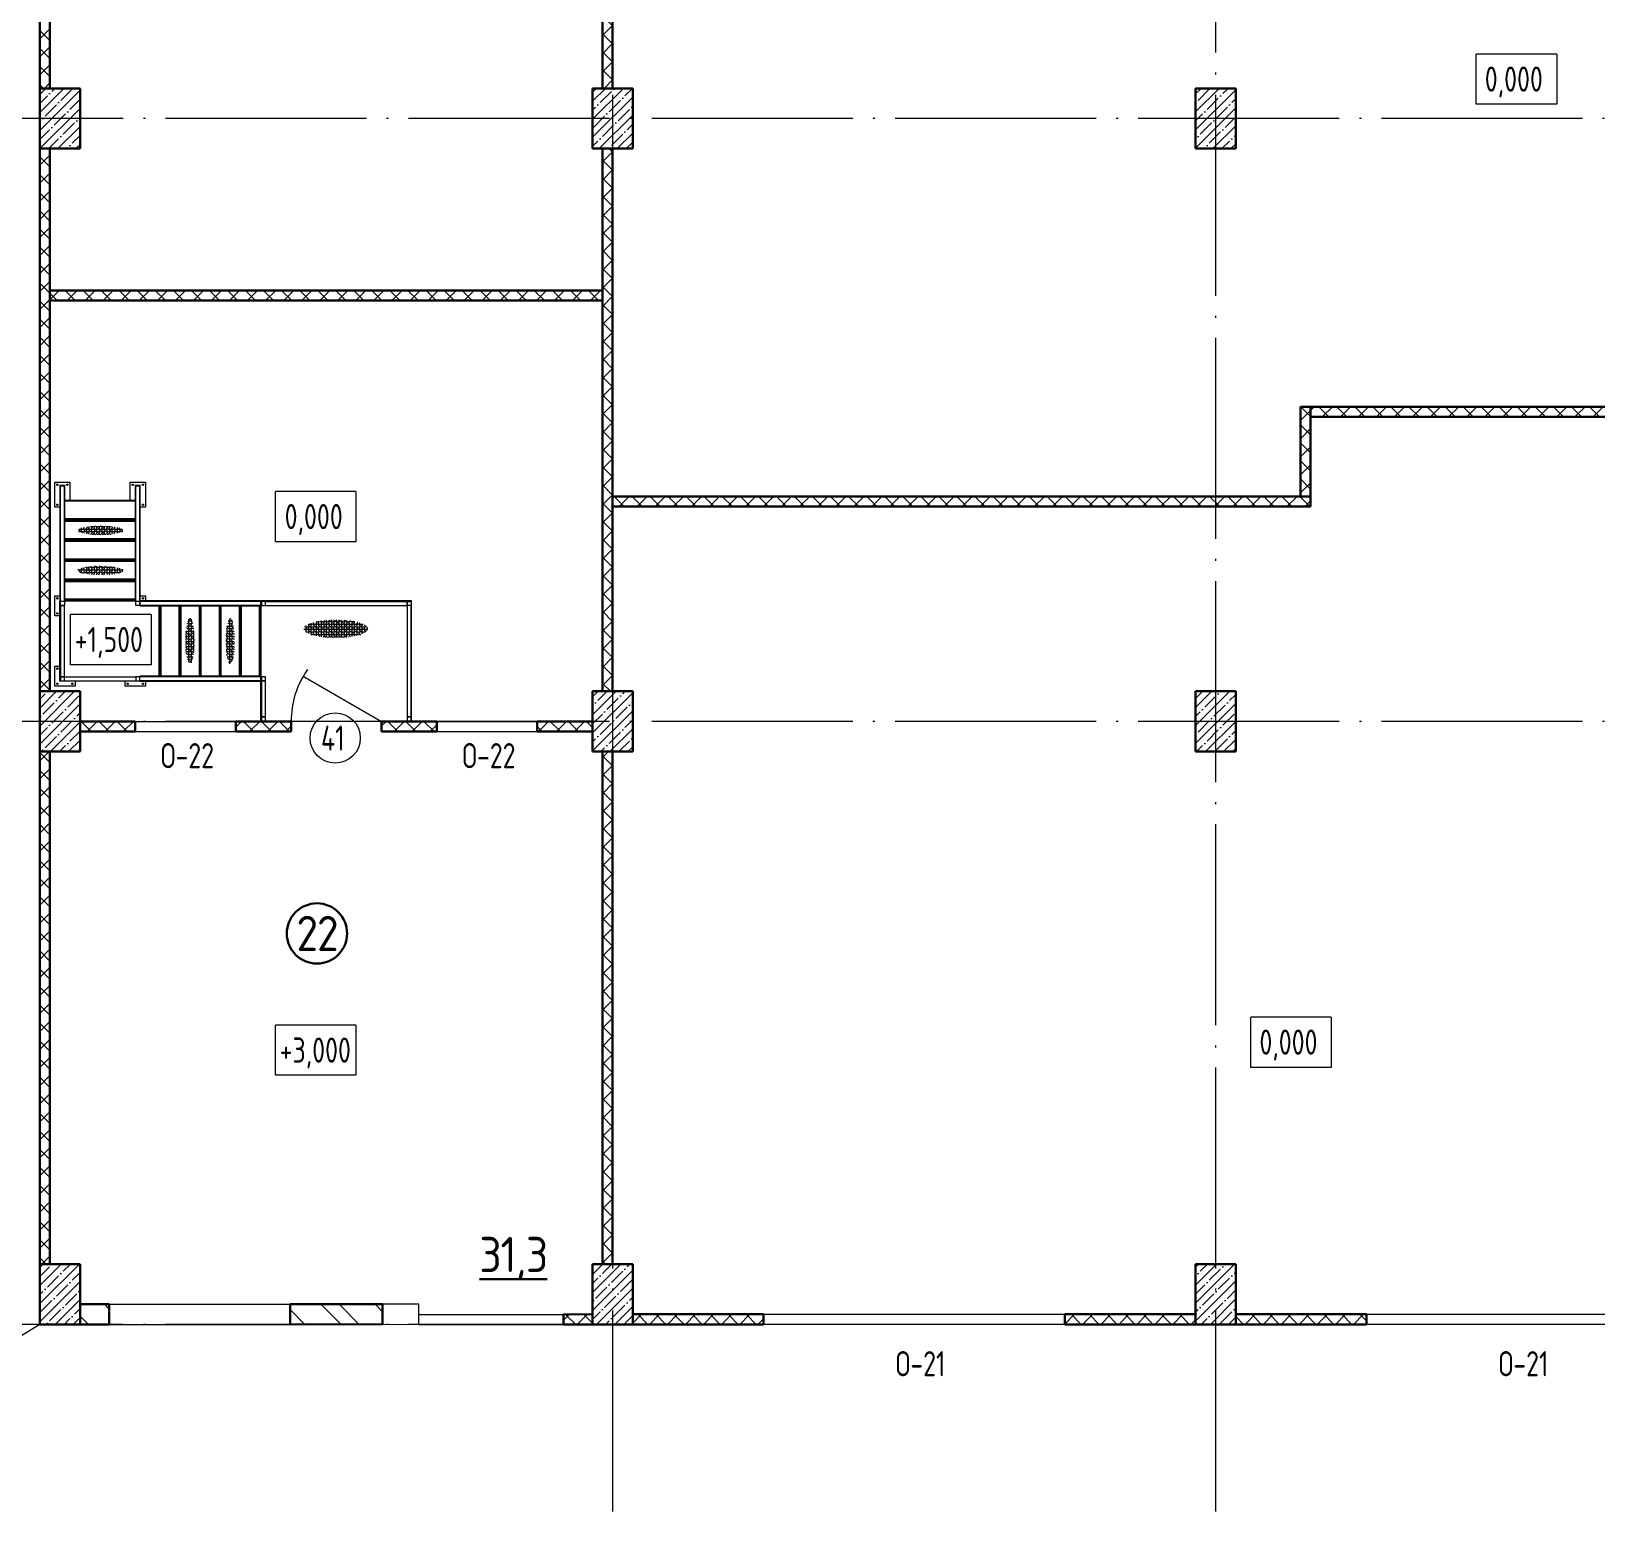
# Model space of a CAD drawing. Extents: x -965262 to 1142518, y -357520 to 71675.
# Drawn here: x -705992 to -690425, y -225286 to -210484 of the extents above; entities that cross this region are included whole.
import ezdxf

# ---------------------------------------------------------------- set-up
doc = ezdxf.new("R2010")
doc.units = 0
doc.header["$LTSCALE"] = 10
doc.linetypes.add('DOTE', pattern=[2.42, 2, -0.2, 0.02, -0.2])
doc.layers.get('0').update_dxf_attribs({"linetype": 'CONTINUOUS', "lineweight": 30})
doc.layers.add('DOTE', color=7, linetype='DOTE', lineweight=9)
doc.styles.add('GOST 2.304', font='isocpeur.ttf', dxfattribs={"width": 0.75, "height": 250})
doc.styles.add('GOST-2.304_Type-B', font='isocpeur.ttf', dxfattribs={"width": 0.9})
doc.styles.get("Standard").update_dxf_attribs({"font": 'isocpeur.ttf', "height": 300})
pattern_1 = [(45, (-663827.41, -214472.12), (-89.80256, 89.80256), []), (45, (-663737.6, -214472.12), (-89.80256, 89.80256), [158.75, -31.75, 0, -31.75])]
pattern_2 = [(360, (-701376.585, -216047.083), (12.7, 25.4), [12.7, -12.7]), (90, (-701376.585, -216047.083), (-25.4, 12.7), [12.7, -12.7]), (45, (-701363.885, -216047.083), (2e-14, 50.8), [17.9605, -53.88154]), (45, (-701376.585, -216034.383), (2e-14, 50.8), [17.9605, -53.88154]), (135, (-701376.585, -216008.983), (-50.8, 2e-14), [17.9605, -53.88154]), (135, (-701338.485, -216021.683), (-50.8, 2e-14), [17.9605, -53.88154])]

msp = doc.modelspace()

# ---------------------------------------------------------------- hatches: boundary and pattern name
at = {"lineweight": 15}
h = msp.add_hatch(dxfattribs=at)
h.set_pattern_fill('ANSI37', color=30, scale=40)
h.set_pattern_definition([(45, (-24264.35, -633128.98), (-89.802561, 89.802561), []), (135, (-24264.35, -633128.98), (-89.802561, -89.802561), [])])
h.paths.add_polyline_path([(-675772.4, -163652.1), (-675872.4, -163652.1), (-675872.4, -165652.1), (-675772.4, -165652.1)], flags=17)
h.paths.add_polyline_path([(-683707, -205951.7), (-683807, -205951.7), (-683807, -207951.7), (-683707, -207951.7)], flags=17)
h.paths.add_polyline_path([(-683707, -203951.7), (-683807, -203951.7), (-683807, -204951.7), (-683707, -204951.7)], flags=17)
h.paths.add_polyline_path([(-706542.4, -196852.1), (-706642.4, -196852.1), (-706642.4, -197852.1), (-706542.4, -197852.1)], flags=17)
h.paths.add_polyline_path([(-706542.4, -193852.1), (-706642.4, -193852.1), (-706642.4, -195852.1), (-706542.4, -195852.1)], flags=17)
h.paths.add_polyline_path([(-706542.4, -190852.1), (-706642.4, -190852.1), (-706642.4, -192852.1), (-706542.4, -192852.1)], flags=17)
h.paths.add_polyline_path([(-706542.4, -187852.1), (-706642.4, -187852.1), (-706642.4, -189852.1), (-706542.4, -189852.1)], flags=17)
h.paths.add_polyline_path([(-706542.4, -184852.1), (-706642.4, -184852.1), (-706642.4, -186852.1), (-706542.4, -186852.1)], flags=17)
h.paths.add_polyline_path([(-706542.4, -181852.1), (-706642.4, -181852.1), (-706642.4, -183852.1), (-706542.4, -183852.1)], flags=17)
h.paths.add_polyline_path([(-706542.4, -178852.1), (-706642.4, -178852.1), (-706642.4, -180852.1), (-706542.4, -180852.1)], flags=17)
h.paths.add_polyline_path([(-706542.4, -176852.1), (-706642.4, -176852.1), (-706642.4, -177852.1), (-706542.4, -177852.1)], flags=17)
h.paths.add_polyline_path([(-715707.4, -175687.1), (-717707.4, -175687.1), (-717707.4, -175787.1), (-715707.4, -175787.1)], flags=16)
h.paths.add_polyline_path([(-712707.4, -175687.1), (-714707.4, -175687.1), (-714707.4, -175787.1), (-712707.4, -175787.1)], flags=16)
h.paths.add_polyline_path([(-709707.4, -175687.1), (-711707.4, -175687.1), (-711707.4, -175787.1), (-709707.4, -175787.1)], flags=16)
h.paths.add_polyline_path([(-706707.4, -175687.1), (-708707.4, -175687.1), (-708707.4, -175787.1), (-706707.4, -175787.1)], flags=16)
h.paths.add_polyline_path([(-676407.4, -223252.1), (-679747.4, -223252.1), (-679747.4, -223352.1), (-676407.4, -223352.1)])
h.paths.add_polyline_path([(-674707.4, -223252.1), (-676007.4, -223252.1), (-676007.4, -223352.1), (-674707.4, -223352.1)])
h.paths.add_polyline_path([(-670907.4, -223252.1), (-671707.4, -223252.1), (-671707.4, -223352.1), (-670907.4, -223352.1)])
h.paths.add_polyline_path([(-670207.4, -223252.1), (-670507.4, -223252.1), (-670507.4, -223352.1), (-670207.4, -223352.1)])
h.paths.add_polyline_path([(-670207.4, -217752.1), (-676787.4, -217752.1), (-676787.4, -217827.1), (-670207.4, -217827.1)])
h.paths.add_polyline_path([(-704957.4, -217352.1), (-705507.4, -217352.1), (-705507.4, -217452.1), (-704957.4, -217452.1)])
h.paths.add_polyline_path([(-703407.4, -217352.1), (-703957.4, -217352.1), (-703957.4, -217452.1), (-703407.4, -217452.1)])
h.paths.add_polyline_path([(-701957.4, -217352.1), (-702507.4, -217352.1), (-702507.4, -217452.1), (-701957.4, -217452.1)])
h.paths.add_polyline_path([(-700407.4, -217352.1), (-700957.4, -217352.1), (-700957.4, -217452.1), (-700407.4, -217452.1)])
h.paths.add_polyline_path([(-705807.4, -217652.1), (-705907.4, -217652.1), (-705907.4, -222752.1), (-705807.4, -222752.1)])
h.paths.add_polyline_path([(-700207.4, -217652.1), (-700307.4, -217652.1), (-700307.4, -222752.1), (-700207.4, -222752.1)])
h.paths.add_polyline_path([(-700407.4, -223252.1), (-702137.4, -223252.3), (-702137.4, -223352.1), (-700407.4, -223352.1)])
h.paths.add_polyline_path([(-698707.4, -223252.1), (-700007.4, -223252.1), (-700007.4, -223352.1), (-698707.4, -223352.1)])
h.paths.add_polyline_path([(-694407.4, -223252.1), (-695707.4, -223252.1), (-695707.4, -223352.1), (-694407.4, -223352.1)])
h.paths.add_polyline_path([(-692707.4, -223252.1), (-694007.4, -223252.1), (-694007.4, -223352.1), (-692707.4, -223352.1)])
h.paths.add_polyline_path([(-688407.4, -223252.1), (-689707.4, -223252.1), (-689707.4, -223352.1), (-688407.4, -223352.1)])
h.paths.add_polyline_path([(-686707.4, -223252.1), (-688007.4, -223252.1), (-688007.4, -223352.1), (-686707.4, -223352.1)])
h.paths.add_polyline_path([(-682407.4, -223252.1), (-683707.4, -223252.1), (-683707.4, -223352.1), (-682407.4, -223352.1)])
h.paths.add_polyline_path([(-684207.7, -221352.5), (-688007.4, -221352.5), (-688007.4, -221452.5), (-684207.7, -221452.5)])
h.paths.add_polyline_path([(-688007.4, -217652.1), (-688107.4, -217652.1), (-688107.4, -221452.5), (-688007.4, -221452.5), (-688007.4, -221352.5)])
h.paths.add_polyline_path([(-688107.4, -214222.1), (-688007.4, -214222.1), (-688007.4, -217052.1), (-688107.4, -217052.1), (-688107.4, -214422.1), (-688207.4, -214422.1), (-688207.4, -214322.1), (-688107.4, -214322.1)])
h.paths.add_polyline_path([(-688107.4, -214222.1), (-693262.4, -214222.1), (-693262.4, -214322.1), (-688107.4, -214322.1)])
h.paths.add_polyline_path([(-693262.4, -214422.1), (-693262.4, -214422.1), (-693262.4, -214322.1), (-693262.4, -214222.1), (-693362.4, -214222.1), (-693362.4, -215112.1), (-693262.4, -215112.1)])
h.paths.add_polyline_path([(-693262.4, -215112.1), (-693362.4, -215112.1), (-700207.4, -215112.1), (-700207.4, -215212.1), (-693262.4, -215212.1)])
h.paths.add_polyline_path([(-700207.4, -211652.1), (-700307.4, -211652.1), (-700307.4, -217052.1), (-700207.4, -217052.1)])
h.paths.add_polyline_path([(-700307.4, -213062.1), (-705807.4, -213062.1), (-705807.4, -213162.1), (-700307.4, -213162.1)])
h.paths.add_polyline_path([(-700207.4, -205652.1), (-700307.4, -205652.1), (-700307.4, -209052.4), (-700307.4, -209052.4), (-700307.4, -209152.4), (-700307.4, -211052.1), (-700207.4, -211052.1)])
h.paths.add_polyline_path([(-700407.4, -205152.1), (-705507.4, -205152.1), (-705507.4, -205252.1), (-700407.4, -205252.1)])
h.paths.add_polyline_path([(-694407.4, -205152.1), (-700007.4, -205152.1), (-700007.4, -205252.1), (-694407.4, -205252.1)])
h.paths.add_polyline_path([(-688407.4, -205152.1), (-694007.4, -205152.1), (-694007.4, -205252.1), (-688407.4, -205252.1)])
h.paths.add_polyline_path([(-683807, -205152.1), (-688007.4, -205152.1), (-688007.4, -205252.1), (-683807, -205252.1)])
h.paths.add_polyline_path([(-683707, -203502.1), (-683807, -203502.1), (-683807, -208951.7), (-683707, -208951.7)])
h.paths.add_polyline_path([(-682257.8, -203427.1), (-682257.8, -203402.1), (-683807, -203402.1), (-683807, -203502.1), (-682257.8, -203502.1), (-682257.8, -203477.1)])
h.paths.add_polyline_path([(-682257.8, -208976.7), (-682257.8, -208951.7), (-683807, -208951.7), (-683807, -209051.7), (-682257.8, -209051.7), (-682257.8, -209026.7)])
h.paths.add_polyline_path([(-705807.4, -211652.1), (-705907.4, -211652.1), (-705907.4, -217052.1), (-705807.4, -217052.1)])
h.paths.add_polyline_path([(-705807.4, -205652.1), (-705907.4, -205652.1), (-705907.4, -211052.1), (-705807.4, -211052.1)])
h.paths.add_polyline_path([(-705807.4, -199952.1), (-705907.4, -199952.1), (-705907.4, -205052.1), (-705807.4, -205052.1)])
h.paths.add_polyline_path([(-705907.4, -199352.1), (-706642.4, -199352.1), (-706642.4, -199452.1), (-705907.4, -199452.1)])
h.paths.add_polyline_path([(-706642.4, -175687.1), (-718532.4, -175687.1), (-718532.4, -175787.1), (-706642.4, -175787.1)])
h.paths.add_polyline_path([(-706211.9, -175302.1), (-706542.4, -175302.1), (-706542.4, -175402.1), (-706211.9, -175402.1)])
h.paths.add_polyline_path([(-669992.4, -192212.1), (-670272.4, -192212.1), (-670272.4, -192312.1), (-669992.4, -192312.1)])
h.paths.add_polyline_path([(-670272.4, -189752.1), (-670372.4, -189752.1), (-670372.4, -192312.1), (-670272.4, -192312.1)])
h.paths.add_polyline_path([(-673672.2, -186917.1), (-675772.4, -186917.1), (-675772.4, -187017.1), (-673672.2, -187017.1)])
h.paths.add_polyline_path([(-704772.2, -162917.1), (-705881.3, -162917.1), (-705881.3, -163017.1), (-704772.2, -163017.1)])
h.paths.add_polyline_path([(-698772.2, -162917.1), (-701772.2, -162917.1), (-701772.2, -163017.1), (-698772.2, -163017.1)])
h.paths.add_polyline_path([(-692772.2, -162917.1), (-695772.2, -162917.1), (-695772.2, -163017.1), (-692772.2, -163017.1)])
h.paths.add_polyline_path([(-686772.2, -162917.1), (-689772.2, -162917.1), (-689772.2, -163017.1), (-686772.2, -163017.1)])
h.paths.add_polyline_path([(-678772.2, -162917.1), (-684772.2, -162917.1), (-684772.2, -163017.1), (-678772.2, -163017.1)])
h.paths.add_polyline_path([(-675872.4, -162917.1), (-676772.2, -162917.1), (-676772.2, -163017.1), (-675872.4, -163017.1)])
h.paths.add_polyline_path([(-675772.4, -162917.1), (-675872.4, -162917.1), (-675872.4, -163017.1), (-675872.4, -166282.1), (-675772.4, -166282.1)])
h.paths.add_polyline_path([(-675772.4, -169542.1), (-675872.4, -169542.1), (-675872.4, -169852.1), (-675772.4, -169852.1)])
h.paths.add_polyline_path([(-675772.4, -171852.1), (-675872.4, -171852.1), (-675872.4, -172852.1), (-675772.4, -172852.1)])
h.paths.add_polyline_path([(-675772.4, -174852.1), (-675872.4, -174852.1), (-675872.4, -175852.1), (-675772.4, -175852.1)])
h.paths.add_polyline_path([(-675772.4, -177852.1), (-675872.4, -177852.1), (-675872.4, -178852.1), (-675772.4, -178852.1)])
h.paths.add_polyline_path([(-675772.4, -180852.1), (-675872.4, -180852.1), (-675872.4, -181852.1), (-675772.4, -181852.1)])
h.paths.add_polyline_path([(-670272.4, -186917.1), (-671872.2, -186917.1), (-671872.2, -187017.1), (-670272.4, -187017.1)])
h.paths.add_polyline_path([(-670272.4, -187017.1), (-670372.4, -187017.1), (-670372.4, -187952.1), (-670272.4, -187952.1)])
h.paths.add_polyline_path([(-675772.4, -186852.1), (-675872.4, -186852.1), (-675872.4, -187107.1), (-675872.4, -187107.1), (-675872.4, -187227.1), (-675872.4, -199352.1), (-675772.4, -199352.1)])
h.paths.add_polyline_path([(-675772.4, -183852.1), (-675872.4, -183852.1), (-675872.4, -184852.1), (-675772.4, -184852.1)])
h.paths.add_polyline_path([(-706542.4, -199352.1), (-706642.4, -199352.1), (-706642.4, -175302.1), (-706542.4, -175302.1)])
h.paths.add_polyline_path([(-673672.2, -187017.1), (-673772.4, -187017.1), (-673772.4, -186917.1), (-673672.2, -186917.1)])
h.paths.add_polyline_path([(-671872.2, -187017.1), (-671772.4, -187017.1), (-671772.4, -186917.1), (-671872.2, -186917.1)])
h.paths.add_polyline_path([(-670272.4, -189504.6), (-670372.4, -189504.6), (-670372.4, -189752.1), (-670272.4, -189752.1)])
h.paths.add_polyline_path([(-670272.4, -187504.6), (-670372.4, -187504.6), (-670372.4, -187952.1), (-670272.4, -187952.1)])
h.paths.add_polyline_path([(-702137.4, -223352.1), (-700696.7, -223352.1), (-700696.7, -223252.2), (-702137.4, -223252.3)])
h = msp.add_hatch(dxfattribs=at)
h.set_pattern_fill('ANSI32', color=4, scale=40, angle=90)
h.set_pattern_definition([(135, (-24264.35, -633128.98), (-269.40768, -269.40768), []), (135, (-24264.35, -632949.37), (-269.40768, -269.40768), [])])
h.paths.add_polyline_path([(-679747.4, -222542.1), (-679947.4, -222542.1), (-679947.4, -223352.1), (-679747.4, -223352.1)], flags=17)
h.paths.add_polyline_path([(-702137.4, -223152.1), (-705507.4, -223152.1), (-705507.4, -223352.1), (-702137.4, -223352.1)])
h.paths.add_polyline_path([(-679747.4, -222542.1), (-679947.4, -222542.1), (-679947.4, -223352.1), (-679747.4, -223352.1)], flags=17)
h.paths.add_polyline_path([(-718432.4, -173727.1), (-718432.4, -173527.1), (-715112.4, -173527.1), (-715112.4, -173137.1), (-714712.4, -173137.1), (-714712.4, -173527.1), (-712122.4, -173527.1), (-712122.4, -173137.1), (-711722.4, -173137.1), (-711722.4, -173527.1), (-706082.4, -173527.1), (-706082.4, -168177.1), (-705881.8, -168177.1), (-705882.4, -173727.1)])
h.paths.add_polyline_path([(-706082.4, -167267.1), (-706082.4, -162917.1), (-705881.3, -162917.1), (-705881.3, -167267.1)])
h.paths.add_polyline_path([(-706200.8, -175452.1), (-706200.8, -175252.1), (-704382.4, -175252.1), (-704382.4, -169477.1), (-704182.4, -169477.1), (-704182.4, -172202.1), (-703792.4, -172202.1), (-703792.4, -172602.1), (-704182.4, -172602.1), (-704182.4, -175452.1), (-706200.8, -175452.1)])
h.paths.add_polyline_path([(-703417, -223352.1), (-705217, -223352.1), (-705217, -223152.1), (-703417, -223152.1)])
h.paths.add_polyline_path([(-702497, -223152.1), (-702137.4, -223152.1), (-702137.4, -223352.1), (-702497, -223352.1)])
h = msp.add_hatch(dxfattribs=at)
h.set_pattern_fill('ANSI35', color=256, scale=20, style=0)
h.set_pattern_definition(pattern_1)
h.paths.add_polyline_path([(-705507.4, -211052.1), (-705907.4, -211052.1), (-705907.4, -211652.1), (-705507.4, -211652.1)])
h = msp.add_hatch(dxfattribs=at)
h.set_pattern_fill('ANSI35', color=256, scale=20, style=0)
h.set_pattern_definition(pattern_1)
h.paths.add_polyline_path([(-700007.4, -211052.1), (-700407.4, -211052.1), (-700407.4, -211652.1), (-700007.4, -211652.1)])
h = msp.add_hatch(dxfattribs=at)
h.set_pattern_fill('ANSI35', color=256, scale=20, style=0)
h.set_pattern_definition(pattern_1)
h.paths.add_polyline_path([(-694007.4, -211052.1), (-694407.4, -211052.1), (-694407.4, -211652.1), (-694007.4, -211652.1)])
h = msp.add_hatch(dxfattribs=at)
h.set_pattern_fill('TREAD', color=256, scale=100, angle=360, style=0, pattern_type=2)
h.set_pattern_definition(pattern_2)
edge = h.paths.add_edge_path()
edge.add_ellipse((-705304.4, -215449.9), major_axis=(-228.2, 0), ratio=0.1889764, start_angle=0, end_angle=360)
h = msp.add_hatch(dxfattribs=at)
h.set_pattern_fill('TREAD', color=256, scale=100, angle=360, style=0, pattern_type=2)
h.set_pattern_definition(pattern_2)
edge = h.paths.add_edge_path()
edge.add_ellipse((-705304.4, -215849.9), major_axis=(-228.2, 0), ratio=0.1889764, start_angle=0, end_angle=360)
h = msp.add_hatch(dxfattribs=at)
h.set_pattern_fill('TREAD', color=256, scale=100, angle=360, style=0, pattern_type=2)
h.set_pattern_definition(pattern_2)
edge = h.paths.add_edge_path()
edge.add_ellipse((-704412.2, -216552.2), major_axis=(0, -228.2), ratio=0.1889764, start_angle=0, end_angle=360)
h = msp.add_hatch(dxfattribs=at)
h.set_pattern_fill('TREAD', color=256, scale=100, angle=360, style=0, pattern_type=2)
h.set_pattern_definition(pattern_2)
edge = h.paths.add_edge_path()
edge.add_ellipse((-704012.2, -216552.2), major_axis=(0, -228.2), ratio=0.1889764, start_angle=0, end_angle=360)
h = msp.add_hatch(dxfattribs=at)
h.set_pattern_fill('TREAD', color=256, scale=100, angle=360, style=0, pattern_type=2)
h.set_pattern_definition([(360, (-699142.64, -216130.137), (12.7, 25.4), [12.7, -12.7]), (90, (-699142.64, -216130.137), (-25.4, 12.7), [12.7, -12.7]), (45, (-699129.94, -216130.137), (2e-14, 50.8), [17.9605, -53.88154]), (45, (-699142.64, -216117.437), (2e-14, 50.8), [17.9605, -53.88154]), (135, (-699142.64, -216092.037), (-50.8, 2e-14), [17.9605, -53.88154]), (135, (-699104.54, -216104.737), (-50.8, 2e-14), [17.9605, -53.88154])])
edge = h.paths.add_edge_path()
edge.add_ellipse((-702961.3, -216429.9), major_axis=(318.6, 0), ratio=0.2771777, start_angle=0, end_angle=360)
h = msp.add_hatch(dxfattribs=at)
h.set_pattern_fill('ANSI35', color=256, scale=20, style=0)
h.set_pattern_definition(pattern_1)
h.paths.add_polyline_path([(-705507.4, -217052.1), (-705907.4, -217052.1), (-705907.4, -217652.1), (-705507.4, -217652.1)])
h = msp.add_hatch(dxfattribs=at)
h.set_pattern_fill('ANSI35', color=256, scale=20, style=0)
h.set_pattern_definition(pattern_1)
h.paths.add_polyline_path([(-700007.4, -217052.1), (-700407.4, -217052.1), (-700407.4, -217652.1), (-700007.4, -217652.1)])
h = msp.add_hatch(dxfattribs=at)
h.set_pattern_fill('ANSI35', color=256, scale=20, style=0)
h.set_pattern_definition(pattern_1)
h.paths.add_polyline_path([(-694007.4, -217052.1), (-694407.4, -217052.1), (-694407.4, -217652.1), (-694007.4, -217652.1)])
h = msp.add_hatch(dxfattribs=at)
h.set_pattern_fill('ANSI35', color=256, scale=20, style=0)
h.set_pattern_definition(pattern_1)
h.paths.add_polyline_path([(-705507.4, -222752.1), (-705907.4, -222752.1), (-705907.4, -223352.1), (-705507.4, -223352.1)])
h = msp.add_hatch(dxfattribs=at)
h.set_pattern_fill('ANSI35', color=256, scale=20, style=0)
h.set_pattern_definition(pattern_1)
h.paths.add_polyline_path([(-700007.4, -222752.1), (-700407.4, -222752.1), (-700407.4, -223352.1), (-700007.4, -223352.1)])
h = msp.add_hatch(dxfattribs=at)
h.set_pattern_fill('ANSI35', color=256, scale=20, style=0)
h.set_pattern_definition(pattern_1)
h.paths.add_polyline_path([(-694007.4, -222752.1), (-694407.4, -222752.1), (-694407.4, -223352.1), (-694007.4, -223352.1)])

# ---------------------------------------------------------------- linework, layer by layer
at = {"color": 30}
for p, q in [((-705907.4, -211052.1, -3259.8), (-705907.4, -205652.1, -3259.8)), ((-705807.4, -205652.1, -3259.8), (-705807.4, -211052.1, -3259.8)), ((-700307.4, -211052.1, -3211.1), (-700307.4, -205652.1, -3211.1)), ((-700207.4, -205652.1, -3211.1), (-700207.4, -211052.1, -3211.1)), ((-705807.4, -211052.1, -3259.8), (-705907.4, -211052.1, -3259.8)), ((-705907.4, -211052.1, -3259.8), (-705907.4, -211052.1, -3259.8)), ((-700307.4, -211052.1, -3211.1), (-700307.4, -211052.1, -3211.1)), ((-700207.4, -211052.1, -3211.1), (-700307.4, -211052.1, -3211.1)), ((-705907.4, -217052.1, -3259.8), (-705907.4, -211652.1, -3259.8)), ((-705907.4, -211652.1, -3259.8), (-705807.4, -211652.1, -3259.8)), ((-705807.4, -211652.1, -3259.8), (-705807.4, -217052.1, -3259.8)), ((-700307.4, -217052.1, -3259.8), (-700307.4, -211652.1, -3259.8)), ((-700307.4, -211652.1, -3259.8), (-700207.4, -211652.1, -3259.8)), ((-700207.4, -211652.1, -3259.8), (-700207.4, -217052.1, -3259.8)), ((-705807.4, -213062.1, -3211.1), (-700307.4, -213062.1, -3211.1)), ((-705807.4, -213162.1, -3211.1), (-705807.4, -213062.1, -3211.1)), ((-700307.4, -213062.1, -3211.1), (-700307.4, -213162.1, -3211.1)), ((-700307.4, -213162.1, -3211.1), (-705807.4, -213162.1, -3211.1)), ((-693362.4, -214222.1, -3211.1), (-693262.4, -214222.1, -3211.1)), ((-693362.4, -215112.1, -3211.1), (-693362.4, -214222.1, -3211.1)), ((-693262.4, -214322.1, -3211.1), (-693262.4, -214222.1, -3211.1)), ((-693262.4, -214222.1, -3211.1), (-693262.4, -215112.1, -3211.1)), ((-693262.4, -214222.1, -3211.1), (-688107.4, -214222.1, -3211.1)), ((-693262.4, -214322.1, -3211.1), (-693262.4, -214322.1, -3211.1)), ((-688107.4, -214322.1, -3211.1), (-693262.4, -214322.1, -3211.1)), ((-700207.4, -215212.1, -3211.1), (-700207.4, -215112.1, -3211.1)), ((-700207.4, -215112.1, -3211.1), (-693262.4, -215112.1, -3211.1)), ((-693362.4, -215112.1, -3211.1), (-693362.4, -215112.1, -3211.1)), ((-693262.4, -215112.1, -3211.1), (-693362.4, -215112.1, -3211.1)), ((-693262.4, -215112.1, -3211.1), (-693262.4, -215212.1, -3211.1)), ((-700207.4, -215212.1, -3211.1), (-700207.4, -215212.1, -3211.1)), ((-693262.4, -215212.1, -3211.1), (-700207.4, -215212.1, -3211.1)), ((-705807.4, -217052.1, -3259.8), (-705907.4, -217052.1, -3259.8)), ((-705907.4, -217052.1, -3259.8), (-705907.4, -217052.1, -3259.8)), ((-705507.4, -217352.1, -3211.1), (-705507.4, -217452.1, -3211.1)), ((-705507.4, -217352.1, -3211.1), (-704957.4, -217352.1, -3211.1)), ((-705507.4, -217452.1, -3211.1), (-704957.4, -217452.1, -3211.1)), ((-704957.4, -217352.1, -3211.1), (-704957.4, -217452.1, -3211.1)), ((-703957.4, -217352.1, -3211.1), (-703957.4, -217452.1, -3211.1)), ((-703957.4, -217352.1, -3211.1), (-703407.4, -217352.1, -3211.1)), ((-703957.4, -217452.1, -3211.1), (-703407.4, -217452.1, -3211.1)), ((-703407.4, -217352.1, -3211.1), (-703407.4, -217452.1, -3211.1)), ((-702507.4, -217352.1, -3211.1), (-701957.4, -217352.1, -3211.1)), ((-702507.4, -217352.1, -3211.1), (-702507.4, -217452.1, -3211.1)), ((-702507.4, -217452.1, -3211.1), (-701957.4, -217452.1, -3211.1)), ((-701957.4, -217352.1, -3211.1), (-701957.4, -217452.1, -3211.1)), ((-700957.4, -217352.1, -3211.1), (-700407.4, -217352.1, -3211.1)), ((-700957.4, -217352.1, -3211.1), (-700957.4, -217452.1, -3211.1)), ((-700957.4, -217452.1, -3211.1), (-700407.4, -217452.1, -3211.1)), ((-700407.4, -217352.1, -3211.1), (-700407.4, -217452.1, -3211.1)), ((-705907.4, -222752.1, -3259.8), (-705907.4, -217652.1, -3259.8)), ((-705907.4, -217652.1, -3259.8), (-705807.4, -217652.1, -3259.8)), ((-705807.4, -217652.1, -3259.8), (-705807.4, -222752.1, -3259.8)), ((-700307.4, -217652.1, -3259.8), (-700207.4, -217652.1, -3259.8)), ((-700307.4, -222752.1, -3259.8), (-700307.4, -217652.1, -3259.8)), ((-700207.4, -217652.1, -3259.8), (-700207.4, -222752.1, -3259.8)), ((-705807.4, -222752.1, -3259.8), (-705907.4, -222752.1, -3259.8)), ((-700207.4, -222752.1, -3259.8), (-700307.4, -222752.1, -3259.8)), ((-700307.4, -222752.1, -3259.8), (-700307.4, -222752.1, -3259.8)), ((-702137.4, -223352.1, -3259.8), (-702137.4, -223352.1, -3259.8)), ((-700696.7, -223252.2, -3259.8), (-700407.4, -223252.1, -3259.8)), ((-700696.7, -223252.2, -3259.8), (-700696.7, -223352.2, -3259.8)), ((-700407.4, -223352.1, -3259.8), (-700696.7, -223352.1, -3259.8)), ((-700407.4, -223252.1, -3259.8), (-700407.4, -223352.1, -3259.8)), ((-700007.4, -223352.1, -3259.8), (-700007.4, -223252.1, -3259.8)), ((-700007.4, -223252.1, -3259.8), (-698707.4, -223252.1, -3259.8)), ((-698707.4, -223352.1, -3259.8), (-700007.4, -223352.1, -3259.8)), ((-700007.4, -223352.1, -3259.8), (-700007.4, -223352.1, -3259.8)), ((-698707.4, -223352.1, -3259.8), (-698707.4, -223252.1, -3259.8)), ((-695707.4, -223252.1, -3259.8), (-694407.4, -223252.1, -3259.8)), ((-695707.4, -223352.1, -3259.8), (-695707.4, -223252.1, -3259.8)), ((-694407.4, -223352.1, -3259.8), (-695707.4, -223352.1, -3259.8)), ((-694407.4, -223252.1, -3259.8), (-694407.4, -223352.1, -3259.8)), ((-694007.4, -223252.1, -3259.8), (-692707.4, -223252.1, -3259.8)), ((-694007.4, -223352.1, -3259.8), (-694007.4, -223252.1, -3259.8)), ((-694007.4, -223352.1, -3259.8), (-694007.4, -223352.1, -3259.8)), ((-692707.4, -223352.1, -3259.8), (-694007.4, -223352.1, -3259.8)), ((-692707.4, -223352.1, -3259.8), (-692707.4, -223252.1, -3259.8))]:
    msp.add_line(p, q, dxfattribs=at)
at = {"lineweight": 15}
for p, q in [((-691613.8, -211210.7, -3259.8), (-691613.8, -210710.7, -3259.8)), ((-690813.8, -210710.7, -3259.8), (-691613.8, -210710.7, -3259.8)), ((-690813.8, -210710.7, -3259.8), (-690813.8, -211210.7, -3259.8)), ((-690813.8, -211210.7, -3259.8), (-691613.8, -211210.7, -3259.8)), ((-705757.4, -215221.2, -3259.8), (-705757.4, -214971.2, -3259.8)), ((-705757.4, -214971.2, -3259.8), (-705607.4, -214971.2, -3259.8)), ((-705607.4, -214971.2, -3259.8), (-705607.4, -215152.1, -3259.8)), ((-705007.4, -215152.1, -3259.8), (-705007.4, -214971.2, -3259.8)), ((-705007.4, -214971.2, -3259.8), (-704857.4, -214971.2, -3259.8)), ((-704857.4, -214971.2, -3259.8), (-704857.4, -215221.2, -3259.8)), ((-705707.4, -215000.1, -3259.8), (-705657.4, -215000.1, -3259.8)), ((-705707.4, -215000.1, -3259.8), (-705707.4, -216152.1, -3259.8)), ((-705702.4, -215007.1, -3259.8), (-705662.4, -215007.1, -3259.8)), ((-705702.4, -216157.1, -3259.8), (-705702.4, -215007.1, -3259.8)), ((-705662.4, -215007.1, -3259.8), (-705702.4, -215007.1, -3259.8)), ((-705662.4, -216157.1, -3259.8), (-705662.4, -215007.1, -3259.8)), ((-705657.4, -216152.1, -3259.8), (-705657.4, -215000.1, -3259.8)), ((-704957.4, -215000.1, -3259.8), (-704957.4, -216152.1, -3259.8)), ((-704957.4, -215000.1, -3259.8), (-704907.4, -215000.1, -3259.8)), ((-704952.4, -216157.1, -3259.8), (-704952.4, -215007.1, -3259.8)), ((-704952.4, -215007.1, -3259.8), (-704912.4, -215007.1, -3259.8)), ((-704912.4, -215007.1, -3259.8), (-704952.4, -215007.1, -3259.8)), ((-704912.4, -216157.1, -3259.8), (-704912.4, -215007.1, -3259.8)), ((-704907.4, -216152.1, -3259.8), (-704907.4, -215000.1, -3259.8)), ((-703561.9, -215564.7), (-703561.9, -215064.7)), ((-702761.9, -215064.7), (-703561.9, -215064.7)), ((-702761.9, -215064.7), (-702761.9, -215564.7)), ((-705707.4, -215221.2, -3259.8), (-705757.4, -215221.2, -3259.8)), ((-704957.4, -215152.1, -3259.8), (-705657.4, -215152.1, -3259.8)), ((-705657.4, -215158.1, -3259.8), (-704957.4, -215158.1, -3259.8)), ((-704857.4, -215221.2, -3259.8), (-704907.4, -215221.2, -3259.8)), ((-704957.4, -215336.1, -3259.8), (-705657.4, -215336.1, -3259.8)), ((-704957.4, -215339.1, -3259.8), (-705657.4, -215339.1, -3259.8)), ((-705657.4, -215342.1, -3259.8), (-704957.4, -215342.1, -3259.8)), ((-704957.4, -215352.1, -3259.8), (-705657.4, -215352.1, -3259.8)), ((-705657.4, -215358.1, -3259.8), (-704957.4, -215358.1, -3259.8)), ((-704957.4, -215536.1, -3259.8), (-705657.4, -215536.1, -3259.8)), ((-704957.4, -215539.1, -3259.8), (-705657.4, -215539.1, -3259.8)), ((-705657.4, -215542.1, -3259.8), (-704957.4, -215542.1, -3259.8)), ((-704957.4, -215552.1, -3259.8), (-705657.4, -215552.1, -3259.8)), ((-705657.4, -215558.1, -3259.8), (-704957.4, -215558.1, -3259.8)), ((-702761.9, -215564.7), (-703561.9, -215564.7)), ((-704957.4, -215736.1, -3259.8), (-705657.4, -215736.1, -3259.8)), ((-704957.4, -215739.1, -3259.8), (-705657.4, -215739.1, -3259.8)), ((-705657.4, -215742.1, -3259.8), (-704957.4, -215742.1, -3259.8)), ((-704957.4, -215752.1, -3259.8), (-705657.4, -215752.1, -3259.8)), ((-705657.4, -215758.1, -3259.8), (-704957.4, -215758.1, -3259.8)), ((-704957.4, -215936.1, -3259.8), (-705657.4, -215936.1, -3259.8)), ((-704957.4, -215939.1, -3259.8), (-705657.4, -215939.1, -3259.8)), ((-705657.4, -215942.1, -3259.8), (-704957.4, -215942.1, -3259.8)), ((-704957.4, -215952.1, -3259.8), (-705657.4, -215952.1, -3259.8)), ((-705657.4, -215958.1, -3259.8), (-704957.4, -215958.1, -3259.8)), ((-705757.4, -216302.1, -3259.8), (-705757.4, -216102.1, -3259.8)), ((-705757.4, -216102.1, -3259.8), (-705707.4, -216102.1, -3259.8)), ((-705702.4, -216152.1, -3259.8), (-705707.4, -216152.1, -3259.8)), ((-705707.4, -216952.1, -3259.8), (-705707.4, -216152.1, -3259.8)), ((-705707.4, -216152.1, -3259.8), (-705702.4, -216152.1, -3259.8)), ((-705662.4, -216157.1, -3259.8), (-705702.4, -216157.1, -3259.8)), ((-705702.4, -216197.1, -3259.8), (-705702.4, -216157.1, -3259.8)), ((-705662.4, -216197.1, -3259.8), (-705702.4, -216197.1, -3259.8)), ((-705702.4, -216197.1, -3259.8), (-705662.4, -216197.1, -3259.8)), ((-705702.4, -216197.1, -3259.8), (-705702.4, -216907.1, -3259.8)), ((-705657.4, -216152.1, -3259.8), (-705662.4, -216152.1, -3259.8)), ((-705662.4, -216152.1, -3259.8), (-704952.4, -216152.1, -3259.8)), ((-705662.4, -216157.1, -3259.8), (-705662.4, -216197.1, -3259.8)), ((-705662.4, -216907.1, -3259.8), (-705662.4, -216197.1, -3259.8)), ((-704957.4, -216136.1, -3259.8), (-705657.4, -216136.1, -3259.8)), ((-704957.4, -216139.1, -3259.8), (-705657.4, -216139.1, -3259.8)), ((-705657.4, -216142.1, -3259.8), (-704957.4, -216142.1, -3259.8)), ((-705557.4, -216142.1, -3259.8), (-705557.4, -216152.1, -3259.8)), ((-705057.4, -216152.1, -3259.8), (-705057.4, -216142.1, -3259.8)), ((-704952.4, -216152.1, -3259.8), (-704957.4, -216152.1, -3259.8)), ((-704952.4, -216197.1, -3259.8), (-704952.4, -216157.1, -3259.8)), ((-704912.4, -216157.1, -3259.8), (-704952.4, -216157.1, -3259.8)), ((-704912.4, -216197.1, -3259.8), (-704952.4, -216197.1, -3259.8)), ((-704907.4, -216152.1, -3259.8), (-704912.4, -216152.1, -3259.8)), ((-704912.4, -216152.1, -3259.8), (-704907.4, -216152.1, -3259.8)), ((-704912.4, -216157.1, -3259.8), (-704912.4, -216197.1, -3259.8)), ((-704912.4, -216197.1, -3259.8), (-704912.4, -216157.1, -3259.8)), ((-703702.4, -216157.1, -3259.8), (-704912.4, -216157.1, -3259.8)), ((-703702.4, -216197.1, -3259.8), (-704912.4, -216197.1, -3259.8)), ((-704907.4, -216102.1, -3259.8), (-704857.4, -216102.1, -3259.8)), ((-703707.4, -216152.1, -3259.8), (-704907.4, -216152.1, -3259.8)), ((-704907.4, -216152.1, -3259.8), (-704907.4, -216157.1, -3259.8)), ((-704907.4, -216197.1, -3259.8), (-704907.4, -216202.1, -3259.8)), ((-704907.4, -216202.1, -3259.8), (-703717.4, -216202.1, -3259.8)), ((-704907.4, -216202.1, -3259.8), (-704907.4, -216202.1, -3259.8)), ((-704857.4, -216102.1, -3259.8), (-704857.4, -216152.1, -3259.8)), ((-704723.4, -216202.1, -3259.8), (-704723.4, -216902.1, -3259.8)), ((-704720.4, -216202.1, -3259.8), (-704720.4, -216902.1, -3259.8)), ((-704717.4, -216902.1, -3259.8), (-704717.4, -216202.1, -3259.8)), ((-704707.4, -216202.1, -3259.8), (-704707.4, -216902.1, -3259.8)), ((-704701.4, -216902.1, -3259.8), (-704701.4, -216202.1, -3259.8)), ((-704523.4, -216202.1, -3259.8), (-704523.4, -216902.1, -3259.8)), ((-704520.4, -216202.1, -3259.8), (-704520.4, -216902.1, -3259.8)), ((-704517.4, -216902.1, -3259.8), (-704517.4, -216202.1, -3259.8)), ((-704507.4, -216202.1, -3259.8), (-704507.4, -216902.1, -3259.8)), ((-704501.4, -216902.1, -3259.8), (-704501.4, -216202.1, -3259.8)), ((-704323.4, -216202.1, -3259.8), (-704323.4, -216902.1, -3259.8)), ((-704320.4, -216202.1, -3259.8), (-704320.4, -216902.1, -3259.8)), ((-704317.4, -216902.1, -3259.8), (-704317.4, -216202.1, -3259.8)), ((-704307.4, -216202.1, -3259.8), (-704307.4, -216902.1, -3259.8)), ((-704301.4, -216902.1, -3259.8), (-704301.4, -216202.1, -3259.8)), ((-704123.4, -216202.1, -3259.8), (-704123.4, -216902.1, -3259.8)), ((-704120.4, -216202.1, -3259.8), (-704120.4, -216902.1, -3259.8)), ((-704117.4, -216902.1, -3259.8), (-704117.4, -216202.1, -3259.8)), ((-704107.4, -216202.1, -3259.8), (-704107.4, -216902.1, -3259.8)), ((-704101.4, -216902.1, -3259.8), (-704101.4, -216202.1, -3259.8)), ((-703923.4, -216202.1, -3259.8), (-703923.4, -216902.1, -3259.8)), ((-703920.4, -216202.1, -3259.8), (-703920.4, -216902.1, -3259.8)), ((-703917.4, -216902.1, -3259.8), (-703917.4, -216202.1, -3259.8)), ((-703907.4, -216202.1, -3259.8), (-703907.4, -216902.1, -3259.8)), ((-703901.4, -216902.1, -3259.8), (-703901.4, -216202.1, -3259.8)), ((-703723.4, -216202.1, -3259.8), (-703723.4, -216902.1, -3259.8)), ((-703720.4, -216202.1, -3259.8), (-703720.4, -216902.1, -3259.8)), ((-703717.4, -216157.1, -3259.8), (-703717.4, -216152.1, -3259.8)), ((-703717.4, -216907.1, -3259.8), (-703717.4, -216197.1, -3259.8)), ((-703707.4, -216152.1, -3259.8), (-702207.4, -216152.1, -3259.8)), ((-703707.4, -217352.1, -3259.8), (-703707.4, -216152.1, -3259.8)), ((-703707.4, -216152.1, -3259.8), (-703707.4, -216157.1, -3259.8)), ((-703707.4, -216152.1, -3259.8), (-703707.4, -216157.1, -3259.8)), ((-702207.4, -216152.1, -3259.8), (-703707.4, -216152.1, -3259.8)), ((-703707.4, -216197.1, -3259.8), (-703707.4, -216907.1, -3259.8)), ((-703707.4, -216197.1, -3259.8), (-703707.4, -216252.1, -3259.8)), ((-703702.4, -216157.1, -3259.8), (-703702.4, -216197.1, -3259.8)), ((-703702.4, -216157.1, -3259.8), (-703702.4, -216197.1, -3259.8)), ((-703662.4, -216157.1, -3259.8), (-703702.4, -216157.1, -3259.8)), ((-703702.4, -216197.1, -3259.8), (-703662.4, -216197.1, -3259.8)), ((-703662.4, -216197.1, -3259.8), (-703662.4, -216157.1, -3259.8)), ((-703662.4, -216157.1, -3259.8), (-702252.4, -216157.1, -3259.8)), ((-703662.4, -216197.1, -3259.8), (-703662.4, -216157.1, -3259.8)), ((-703662.4, -216197.1, -3259.8), (-702252.4, -216197.1, -3259.8)), ((-702252.4, -216157.1, -3259.8), (-702212.4, -216157.1, -3259.8)), ((-702252.4, -216197.1, -3259.8), (-702252.4, -216157.1, -3259.8)), ((-702252.4, -216157.1, -3259.8), (-702252.4, -216197.1, -3259.8)), ((-702212.4, -216197.1, -3259.8), (-702252.4, -216197.1, -3259.8)), ((-702252.4, -216197.1, -3259.8), (-702252.4, -217307.1, -3259.8)), ((-702212.4, -216197.1, -3259.8), (-702252.4, -216197.1, -3259.8)), ((-702212.4, -216157.1, -3259.8), (-702212.4, -216197.1, -3259.8)), ((-702212.4, -217307.1, -3259.8), (-702212.4, -216197.1, -3259.8)), ((-702207.4, -217352.1, -3259.8), (-702207.4, -216152.1, -3259.8)), ((-702207.4, -217352.1, -3259.8), (-702207.4, -216152.1, -3259.8)), ((-705707.4, -216302.1, -3259.8), (-705757.4, -216302.1, -3259.8)), ((-705600.9, -216788.1, -6519.6), (-705600.9, -216288.1, -6519.6)), ((-704800.9, -216288.1, -6519.6), (-705600.9, -216288.1, -6519.6)), ((-704800.9, -216288.1, -6519.6), (-704800.9, -216788.1, -6519.6)), ((-703707.4, -216252.1, -3259.8), (-703717.4, -216252.1, -3259.8)), ((-705757.4, -216802.1, -3259.8), (-705707.4, -216802.1, -3259.8)), ((-705757.4, -217002.1, -3259.8), (-705757.4, -216802.1, -3259.8)), ((-704800.9, -216788.1, -6519.6), (-705600.9, -216788.1, -6519.6)), ((-705557.4, -217002.1, -3259.8), (-705757.4, -217002.1, -3259.8)), ((-704907.4, -216952.1, -3259.8), (-705707.4, -216952.1, -3259.8)), ((-705702.4, -216907.1, -3259.8), (-705662.4, -216907.1, -3259.8)), ((-705662.4, -216907.1, -3259.8), (-705702.4, -216907.1, -3259.8)), ((-705702.4, -216907.1, -3259.8), (-705702.4, -216947.1, -3259.8)), ((-705702.4, -216947.1, -3259.8), (-705662.4, -216947.1, -3259.8)), ((-705662.4, -216947.1, -3259.8), (-705662.4, -216907.1, -3259.8)), ((-705662.4, -216907.1, -3259.8), (-704952.4, -216907.1, -3259.8)), ((-705662.4, -216947.1, -3259.8), (-705662.4, -216907.1, -3259.8)), ((-705662.4, -216947.1, -3259.8), (-704952.4, -216947.1, -3259.8)), ((-705557.4, -216952.1, -3259.8), (-705557.4, -217002.1, -3259.8)), ((-705057.4, -217002.1, -3259.8), (-705057.4, -216952.1, -3259.8)), ((-704857.4, -217002.1, -3259.8), (-705057.4, -217002.1, -3259.8)), ((-704952.4, -216907.1, -3259.8), (-704952.4, -216947.1, -3259.8)), ((-704912.4, -216907.1, -3259.8), (-704952.4, -216907.1, -3259.8)), ((-704952.4, -216907.1, -3259.8), (-704952.4, -216947.1, -3259.8)), ((-704952.4, -216947.1, -3259.8), (-704912.4, -216947.1, -3259.8)), ((-704912.4, -216947.1, -3259.8), (-704912.4, -216907.1, -3259.8)), ((-703702.4, -216907.1, -3259.8), (-704912.4, -216907.1, -3259.8)), ((-704912.4, -216947.1, -3259.8), (-704912.4, -216907.1, -3259.8)), ((-703702.4, -216947.1, -3259.8), (-704912.4, -216947.1, -3259.8)), ((-703717.4, -216902.1, -3259.8), (-704907.4, -216902.1, -3259.8)), ((-704907.4, -216902.1, -3259.8), (-704907.4, -216902.1, -3259.8)), ((-704907.4, -216902.1, -3259.8), (-704907.4, -216907.1, -3259.8)), ((-704907.4, -216947.1, -3259.8), (-704907.4, -216952.1, -3259.8)), ((-704907.4, -216952.1, -3259.8), (-703707.4, -216952.1, -3259.8)), ((-704857.4, -216952.1, -3259.8), (-704857.4, -217002.1, -3259.8)), ((-703707.4, -216852.1, -3259.8), (-703717.4, -216852.1, -3259.8)), ((-703717.4, -216947.1, -3259.8), (-703717.4, -216952.1, -3259.8)), ((-703707.4, -216852.1, -3259.8), (-703707.4, -216907.1, -3259.8)), ((-703707.4, -216947.1, -3259.8), (-703707.4, -217352.1, -3259.8)), ((-703707.4, -216947.1, -3259.8), (-703707.4, -216952.1, -3259.8)), ((-703702.4, -216907.1, -3259.8), (-703702.4, -216947.1, -3259.8)), ((-703702.4, -216907.1, -3259.8), (-703702.4, -216947.1, -3259.8)), ((-703662.4, -216907.1, -3259.8), (-703702.4, -216907.1, -3259.8)), ((-703702.4, -216947.1, -3259.8), (-703662.4, -216947.1, -3259.8)), ((-703662.4, -216947.1, -3259.8), (-703702.4, -216947.1, -3259.8)), ((-703702.4, -216947.1, -3259.8), (-703702.4, -217307.1, -3259.8)), ((-703662.4, -216947.1, -3259.8), (-703662.4, -216907.1, -3259.8)), ((-703662.4, -217307.1, -3259.8), (-703662.4, -216947.1, -3259.8)), ((-703286.8, -216902.1, -3211.1), (-702507.4, -217352.1, -3211.1)), ((-703662.4, -217307.1, -3259.8), (-703702.4, -217307.1, -3259.8)), ((-703702.4, -217307.1, -3259.8), (-703702.4, -217347.1, -3259.8)), ((-703702.4, -217307.1, -3259.8), (-703662.4, -217307.1, -3259.8)), ((-703662.4, -217347.1, -3259.8), (-703662.4, -217307.1, -3259.8)), ((-702212.4, -217307.1, -3259.8), (-702252.4, -217307.1, -3259.8)), ((-702252.4, -217307.1, -3259.8), (-702252.4, -217347.1, -3259.8)), ((-702252.4, -217307.1, -3259.8), (-702212.4, -217307.1, -3259.8)), ((-702212.4, -217347.1, -3259.8), (-702212.4, -217307.1, -3259.8)), ((-702207.4, -217352.1, -3259.8), (-703707.4, -217352.1, -3259.8)), ((-703702.4, -217347.1, -3259.8), (-703662.4, -217347.1, -3259.8)), ((-702252.4, -217347.1, -3259.8), (-702212.4, -217347.1, -3259.8)), ((-703561.9, -220873.6), (-703561.9, -220373.6)), ((-702761.9, -220373.6), (-703561.9, -220373.6)), ((-702761.9, -220373.6), (-702761.9, -220873.6)), ((-693856.2, -220794.3), (-693856.2, -220294.3)), ((-693056.2, -220294.3), (-693856.2, -220294.3)), ((-693056.2, -220294.3), (-693056.2, -220794.3)), ((-702761.9, -220873.6), (-703561.9, -220873.6)), ((-693056.2, -220794.3), (-693856.2, -220794.3))]:
    msp.add_line(p, q, dxfattribs=at)
at = {"lineweight": 30}
for p, q in [((-705907.4, -211052.1, -3259.8), (-705907.4, -211652.1, -3259.8)), ((-705507.4, -211052.1, -3259.8), (-705907.4, -211052.1, -3259.8)), ((-705507.4, -211652.1, -3259.8), (-705507.4, -211052.1, -3259.8)), ((-700407.4, -211052.1, -3259.8), (-700407.4, -211652.1, -3259.8)), ((-700007.4, -211052.1, -3259.8), (-700407.4, -211052.1, -3259.8)), ((-700007.4, -211652.1, -3259.8), (-700007.4, -211052.1, -3259.8)), ((-694407.4, -211052.1, -3259.8), (-694407.4, -211652.1, -3259.8)), ((-694007.4, -211052.1, -3259.8), (-694407.4, -211052.1, -3259.8)), ((-694007.4, -211652.1, -3259.8), (-694007.4, -211052.1, -3259.8)), ((-705907.4, -211652.1, -3259.8), (-705507.4, -211652.1, -3259.8)), ((-700407.4, -211652.1, -3259.8), (-700007.4, -211652.1, -3259.8)), ((-694407.4, -211652.1, -3259.8), (-694007.4, -211652.1, -3259.8)), ((-705907.4, -217052.1, -3259.8), (-705907.4, -217652.1, -3259.8)), ((-705507.4, -217052.1, -3259.8), (-705907.4, -217052.1, -3259.8)), ((-705507.4, -217652.1, -3259.8), (-705507.4, -217052.1, -3259.8)), ((-700407.4, -217052.1, -3259.8), (-700407.4, -217652.1, -3259.8)), ((-700007.4, -217052.1, -3259.8), (-700407.4, -217052.1, -3259.8)), ((-700007.4, -217652.1, -3259.8), (-700007.4, -217052.1, -3259.8)), ((-694007.4, -217052.1, -3259.8), (-694407.4, -217052.1, -3259.8)), ((-694407.4, -217052.1, -3259.8), (-694407.4, -217652.1, -3259.8)), ((-694007.4, -217652.1, -3259.8), (-694007.4, -217052.1, -3259.8)), ((-705907.4, -217652.1, -3259.8), (-705507.4, -217652.1, -3259.8)), ((-700407.4, -217652.1, -3259.8), (-700007.4, -217652.1, -3259.8)), ((-694407.4, -217652.1, -3259.8), (-694007.4, -217652.1, -3259.8)), ((-705907.4, -222752.1, -3259.8), (-705907.4, -223352.1, -3259.8)), ((-705507.4, -222752.1, -3259.8), (-705907.4, -222752.1, -3259.8)), ((-705507.4, -223352.1, -3259.8), (-705507.4, -222752.1, -3259.8)), ((-700407.4, -222752.1, -3259.8), (-700407.4, -223352.1, -3259.8)), ((-700007.4, -222752.1, -3259.8), (-700407.4, -222752.1, -3259.8)), ((-700007.4, -223352.1, -3259.8), (-700007.4, -222752.1, -3259.8)), ((-694407.4, -222752.1, -3259.8), (-694407.4, -223352.1, -3259.8)), ((-694007.4, -222752.1, -3259.8), (-694407.4, -222752.1, -3259.8)), ((-694007.4, -223352.1, -3259.8), (-694007.4, -222752.1, -3259.8)), ((-705907.4, -223352.1, -3259.8), (-705507.4, -223352.1, -3259.8)), ((-700407.4, -223352.1, -3259.8), (-700007.4, -223352.1, -3259.8)), ((-694407.4, -223352.1, -3259.8), (-694007.4, -223352.1, -3259.8))]:
    msp.add_line(p, q, dxfattribs=at)
at = {"color": 2}
for p, q in [((-700307.4, -217052.1, -3259.8), (-700307.4, -217052.1, -3259.8)), ((-700207.4, -217052.1, -3259.8), (-700307.4, -217052.1, -3259.8)), ((-705907.4, -222752.1, -3259.8), (-705907.4, -222752.1, -3259.8))]:
    msp.add_line(p, q, dxfattribs=at)
at = {"color": 30, "lineweight": 15}
for p, q in [((-704957.4, -217352.1, -3211.1), (-703957.4, -217352.1, -3211.1)), ((-704957.4, -217452.1, -3211.1), (-703957.4, -217452.1, -3211.1)), ((-701957.4, -217352.1, -3211.1), (-700957.4, -217352.1, -3211.1)), ((-701957.4, -217452.1, -3211.1), (-700957.4, -217452.1, -3211.1)), ((-702137.4, -223352.1, -3259.8), (-702137.4, -223252.3, -3259.8)), ((-702137.4, -223252.3, -3259.8), (-700696.7, -223252.3, -3259.8)), ((-702137.4, -223352.2, -3259.8), (-700696.7, -223352.2, -3259.8)), ((-698707.4, -223252.1, -3259.8), (-695707.4, -223252.1, -3259.8)), ((-695707.4, -223352.1, -3259.8), (-698707.4, -223352.1, -3259.8)), ((-692707.4, -223252.1, -3259.8), (-689707.4, -223252.1, -3259.8)), ((-689707.4, -223352.1, -3259.8), (-692707.4, -223352.1, -3259.8))]:
    msp.add_line(p, q, dxfattribs=at)
at = {"color": 4}
for p, q in [((-705507.4, -223152.1, -3259.8), (-705217, -223152.1, -3259.8)), ((-705507.4, -223352.1, -3259.8), (-705507.4, -223152.1, -3259.8)), ((-705217, -223351.6, -3270.3), (-705217, -223151.6, -3270.3)), ((-703417, -223152.1, -3259.8), (-702497, -223151.6, -3270.3)), ((-703417, -223352.1, -5068.3), (-703417, -223152.1, -5068.3)), ((-702497, -223151.6, -3270.3), (-702497, -223351.6, -3270.3)), ((-705507.4, -223352.1, -3259.8), (-705507.4, -223352.1, -3259.8)), ((-705217, -223352.1, -3259.8), (-705507.4, -223352.1, -3259.8)), ((-702497, -223351.6, -3270.3), (-703417, -223352.1, -3259.8))]:
    msp.add_line(p, q, dxfattribs=at)
at = {"color": 4, "lineweight": 15}
for p, q in [((-705217, -223152.1, -3259.8), (-703417, -223152.1, -3259.8)), ((-702137.4, -223151.6, -3259.8), (-702497, -223151.6, -3270.3)), ((-702137.4, -223352.1, -3259.8), (-702137.4, -223151.6, -3259.8)), ((-705217, -223352.7, -3249.2), (-703417, -223352.7, -3249.2)), ((-702497, -223351.6, -3270.3), (-702137.4, -223352.1, -3259.8))]:
    msp.add_line(p, q, dxfattribs=at)
at = {"color": 86, "lineweight": 15}
msp.add_line((-705907.4, -223352.1, -3259.8), (-724766.4, -234912.1, -3259.8), dxfattribs=at)
at = {"lineweight": 15}
for centre, radius in [((-705732.4, -214996.2, -3259.8), 7), ((-705632.4, -214996.2, -3259.8), 7), ((-704982.4, -214996.2, -3259.8), 7), ((-704882.4, -214996.2, -3259.8), 7), ((-705732.4, -215196.2, -3259.8), 7), ((-704882.4, -215196.2, -3259.8), 7), ((-705732.4, -216127.1, -3259.8), 7), ((-704882.4, -216127.1, -3259.8), 7), ((-705732.4, -216277.1, -3259.8), 7), ((-705732.4, -216827.1, -3259.8), 7), ((-705732.4, -216977.1, -3259.8), 7), ((-705582.4, -216977.1, -3259.8), 7), ((-705032.4, -216977.1, -3259.8), 7), ((-704882.4, -216977.1, -3259.8), 7), ((-702968.3, -217517.1, -6519.6), 250)]:
    msp.add_circle(centre, radius, dxfattribs=at)
msp.add_circle((-703149.6, -219461.9, -6519.6), 300)
msp.add_arc((-702507.4, -217352.1, -3211.1), 900, 145, 180, dxfattribs=at)
at = {"layer": 'DOTE', "ltscale": 100, "extrusion": (0, -1, 0)}
for p, q in [((-700207.4, -162715.3, -4711.1), (-700207.4, -237887.4, -4711.1)), ((-694207.4, -162715.3, -4711.1), (-694207.4, -237887.4, -4711.1))]:
    msp.add_line(p, q, dxfattribs=at)
at = {"layer": 'DOTE', "ltscale": 100}
for p, q in [((-656677.4, -211352.1, -4711.1), (-728562.7, -211352.1, -4711.1)), ((-656677.4, -217352.1, -4711.1), (-728562.7, -217352.1, -4711.1)), ((-656677.4, -223352.1, -4711.1), (-728562.7, -223352.1, -4711.1))]:
    msp.add_line(p, q, dxfattribs=at)

# ---------------------------------------------------------------- texts
at = {"lineweight": 0, "style": 'GOST 2.304', "width": 0.75}
for s, p in [('0,000', (-691529.2, -211084.7, -3259.8)), ('0,000', (-703471.3, -215438.7)), ('+1,500', (-705560.1, -216662.1, -6519.6)), ('0,000', (-693771.6, -220668.3)), ('+3,000', (-703521.1, -220747.6))]:
    msp.add_text(s, height=250, dxfattribs=at).set_placement(p)
at = {"color": 4, "lineweight": 15, "width": 0.75}
msp.add_text('41', height=250, dxfattribs=at).set_placement((-703109.6, -217642.8, -6519.6))
at = {"color": 5, "width": 0.75}
for s, p in [('О-22', (-704704, -217817.4, 8555.4)), ('О-22', (-701704, -217817.4, 8555.4)), ('О-21', (-697391.8, -223868.5, 8506.7)), ('О-21', (-691391.8, -223868.5, 8506.7))]:
    msp.add_text(s, height=250, dxfattribs=at).set_placement(p)
at = {"char_height": 350, "attachment_point": 5, "style": 'GOST-2.304_Type-B'}
for s, insert, width in [('{\\T0.95;22}', (-703149.6, -219461.9, -1808.5), 800), ('{\\fISOCPEUR|b0|i0|c204|p34;\\T0.95;\\L31\\fISOCPEUR|b0|i0|c0|p34;,\\fISOCPEUR|b0|i0|c204|p34;3}', (-701196.6, -222697.5, -5068.3), 2000)]:
    msp.add_mtext(s, dxfattribs=dict(at, insert=insert, width=width))

doc.saveas('drawing.dxf')
